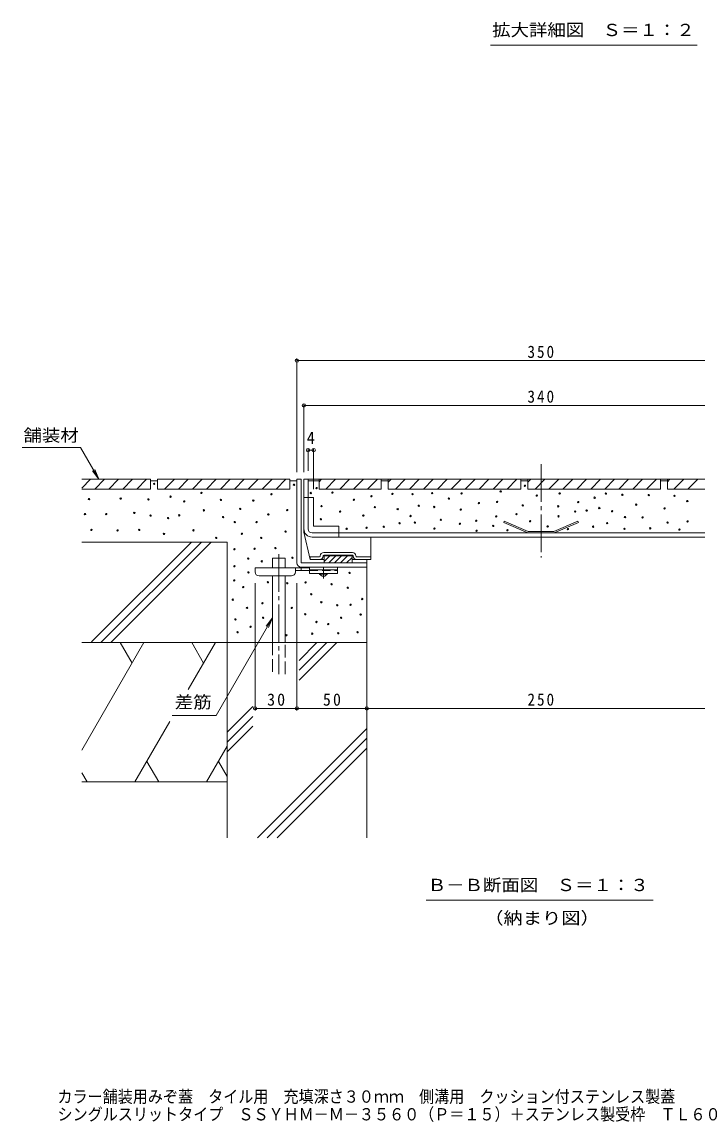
# Model space of a CAD drawing. Units: millimetres at full size, sheet at 1:3, with parts at other scales. Extents: x -1117 to 1162, y -824 to 816.
# Drawn here: x 192 to 677, y -824 to -35 of the extents above; entities that cross this region are included whole.
import ezdxf
from ezdxf.enums import TextEntityAlignment as Align

# ---------------------------------------------------------------- set-up
doc = ezdxf.new("R2010")
doc.units = ezdxf.units.MM
doc.header["$LTSCALE"] = 3
doc.header["$PDMODE"] = 32
doc.header["$PDSIZE"] = 2.4
for name, pattern in [('CHAIN1', [8, 5, -1, 1, -1]), ('CHAIN2', [12, 9, -1, 1, -1]), ('DASHED1', [1.8, 1.2, -0.6]), ('DASHED2', [3, 2, -1]), ('DASHED3', [4, 3, -1])]:
    doc.linetypes.add(name, pattern=pattern)
for name, color, linetype, lineweight in [('4-0', 7, 'CHAIN2', 9), ('4-1', 2, 'Continuous', 9), ('4-2', 3, 'Continuous', 9), ('4-3', 4, 'Continuous', 9), ('4-4', 7, 'Continuous', 9), ('4-5', 7, 'Continuous', 9), ('4-6', 6, 'Continuous', 9), ('4-C', 2, 'Continuous', 9), ('4-E', 7, 'Continuous', 9), ('D-5', 7, 'Continuous', 9)]:
    doc.layers.add(name, color=color, linetype=linetype, lineweight=lineweight)
doc.layers.add('F-5_F-5ﾚｲﾔ', color=2, linetype='Continuous')
doc.styles.add('ＭＳ ゴシック', font='')
doc.styles.get('ＭＳ ゴシック').set_extended_font_data('MS Gothic')

msp = doc.modelspace()

# ---------------------------------------------------------------- linework, layer by layer
at = {"layer": '4-0'}
msp.add_line((564.375, -352.322), (564.375, -419.104), dxfattribs=at)
at = {"layer": '4-1'}
for p, q in [((389.375, -423.119), (389.375, -363.119)), ((392.375, -423.119), (439.375, -423.119)), ((439.375, -426.119), (439.375, -423.119)), ((392.375, -426.119), (439.375, -426.119))]:
    msp.add_line(p, q, dxfattribs=at)
msp.add_lwpolyline([(392.375, -423.119), (392.375, -363.119), (389.375, -363.119)], dxfattribs=at)
msp.add_arc((392.375, -423.119), 3, 180, 270, dxfattribs=at)
at = {"layer": '4-2'}
for p, q in [((394.375, -398.619), (394.375, -363.119)), ((394.375, -363.119), (725.375, -363.119)), ((397.375, -398.619), (397.375, -363.119)), ((538.024, -393.119), (537.623, -394.035)), ((554.934, -401.619), (537.623, -394.035)), ((555.143, -400.619), (538.024, -393.119)), ((573.607, -400.619), (590.727, -393.119)), ((573.817, -401.619), (591.128, -394.035)), ((590.727, -393.119), (591.128, -394.035)), ((400.375, -401.619), (704.375, -401.619)), ((555.143, -400.619), (573.607, -400.619)), ((400.375, -404.619), (704.375, -404.619))]:
    msp.add_line(p, q, dxfattribs=at)
for radius in [6, 3]:
    msp.add_arc((400.375, -398.619), radius, 180, 270, dxfattribs=at)
at = {"layer": '4-3', "linetype": 'DASHED1'}
for p, q in [((397.375, -376.119), (394.375, -376.119)), ((419.375, -404.619), (419.375, -401.619))]:
    msp.add_line(p, q, dxfattribs=at)
at = {"layer": '4-3'}
for p, q in [((401.375, -376.119), (397.375, -376.119)), ((401.375, -376.119), (401.375, -396.619)), ((394.375, -398.619), (394.375, -401.119)), ((398.875, -420.619), (394.375, -401.119)), ((401.375, -396.619), (419.375, -396.619)), ((419.375, -401.619), (419.375, -396.619)), ((429.125, -415.619), (408.625, -415.619)), ((429.125, -417.619), (408.625, -417.619)), ((408.875, -417.619), (408.875, -423.119)), ((408.875, -417.719), (428.875, -417.719)), ((408.875, -417.819), (428.875, -417.819)), ((408.875, -417.919), (428.875, -417.919)), ((428.875, -417.619), (428.875, -423.119)), ((398.875, -420.619), (398.875, -418.619)), ((405.625, -418.619), (398.875, -418.619)), ((405.625, -420.619), (398.875, -420.619)), ((405.625, -420.619), (408.875, -420.619)), ((408.875, -418.019), (428.875, -418.019)), ((412.919, -418.119), (408.875, -422.163)), ((408.875, -418.119), (428.875, -418.119)), ((428.875, -423.119), (408.875, -423.119)), ((417.161, -418.119), (412.161, -423.119)), ((421.404, -418.119), (416.404, -423.119)), ((425.647, -418.119), (420.647, -423.119)), ((428.875, -419.133), (424.889, -423.119)), ((432.125, -418.619), (442.375, -418.619))]:
    msp.add_line(p, q, dxfattribs=at)
msp.add_lwpolyline([(428.875, -420.619), (442.375, -420.619), (442.375, -404.619)], dxfattribs=at)
for centre, radius, start, end in [((408.625, -418.119), 2.5, 90, 180), ((408.625, -418.119), 0.5, 90, 180), ((429.125, -418.119), 2.5, 0, 90), ((429.125, -418.119), 0.5, 0, 90), ((405.625, -418.119), 0.5, 270, 0), ((405.625, -418.119), 2.5, 270, 0), ((432.125, -418.119), 2.5, 180, 270), ((432.125, -418.119), 0.5, 180, 270)]:
    msp.add_arc(centre, radius, start, end, dxfattribs=at)
at = {"layer": '4-4'}
for p, q in [((389.376, -277.124), (389.376, -358.12)), ((389.376, -278.024), (739.375, -278.024)), ((394.375, -309.241), (394.375, -358.12)), ((734.375, -310.141), (394.375, -310.141)), ((397.375, -341.358), (397.375, -357.119)), ((397.375, -342.258), (401.375, -342.258)), ((401.375, -341.358), (401.375, -370.119)), ((439.375, -528.267), (439.375, -431.119)), ((359.376, -528.267), (359.376, -437.619)), ((389.375, -528.267), (389.375, -437.619)), ((359.376, -527.367), (389.375, -527.367)), ((389.375, -527.367), (439.375, -527.367)), ((439.375, -527.367), (689.375, -527.367))]:
    msp.add_line(p, q, dxfattribs=at)
for p in [(389.376, -278.024), (394.375, -310.141), (397.375, -342.258), (401.375, -342.258), (359.376, -527.367), (389.375, -527.367), (439.375, -527.367)]:
    msp.add_point(p, dxfattribs=at)
at = {"layer": '4-5'}
for p, q in [((247.41, -363.119), (244.54, -356.19)), ((371.917, -462.505), (331.531, -532.456)), ((371.917, -462.505), (367.351, -468.455)), ((371.917, -462.505), (369.047, -469.434)), ((331.531, -532.456), (299.862, -532.456)), ((482.065, -664.978), (644.678, -664.978))]:
    msp.add_line(p, q, dxfattribs=at)
msp.add_lwpolyline([(192.339, -340.35), (234.264, -340.35), (247.41, -363.119), (242.844, -357.169)], dxfattribs=at)
at = {"layer": '4-6'}
for p, q in [((339.375, -408.119), (235.175, -408.119)), ((242.244, -479.682), (313.806, -408.119)), ((248.877, -480.119), (320.877, -408.119)), ((255.948, -480.119), (327.948, -408.119)), ((339.375, -480.119), (339.375, -408.119)), ((371.917, -426.619), (371.917, -419.619)), ((439.375, -420.619), (439.375, -620.119)), ((371.917, -480.119), (371.917, -432.419)), ((380.917, -480.119), (380.917, -432.419)), ((339.375, -480.119), (235.175, -480.119)), ((279.701, -480.119), (235.175, -557.241)), ((262.654, -480.119), (271.178, -494.883)), ((331.004, -480.119), (311.513, -513.878)), ((313.956, -480.119), (322.48, -494.883)), ((439.375, -480.119), (339.375, -480.119)), ((339.375, -480.119), (339.375, -620.119)), ((390.928, -492.929), (403.738, -480.119)), ((390.928, -500), (410.809, -480.119)), ((390.928, -507.071), (417.88, -480.119)), ((339.375, -544.482), (357.809, -526.048)), ((339.375, -551.553), (357.809, -533.12)), ((298.255, -536.841), (273.269, -580.119)), ((339.375, -558.624), (357.809, -540.191)), ((361.018, -620.119), (439.375, -541.762)), ((368.089, -620.119), (439.375, -548.833)), ((339.375, -554.477), (324.571, -580.119)), ((375.16, -620.119), (439.375, -555.904)), ((281.792, -565.356), (290.316, -580.119)), ((333.094, -565.356), (339.375, -576.235)), ((235.175, -573.471), (239.014, -580.119)), ((339.375, -580.119), (235.175, -580.119))]:
    msp.add_line(p, q, dxfattribs=at)
at = {"layer": '4-6', "linetype": 'CHAIN2'}
msp.add_line((376.417, -416.834), (376.417, -502.786), dxfattribs=at)
at = {"layer": '4-6', "linetype": 'DASHED3'}
for p, q in [((371.917, -480.119), (371.917, -502.786)), ((380.917, -502.786), (380.917, -480.119))]:
    msp.add_line(p, q, dxfattribs=at)
at = {"layer": '4-6'}
msp.add_lwpolyline([(380.917, -426.619), (380.917, -419.619), (371.917, -419.619)], dxfattribs=at)
at = {"layer": '4-C', "color": 4}
for p, q in [((359.376, -429.419), (359.376, -426.619)), ((359.376, -426.619), (398.375, -426.619)), ((385.376, -432.419), (362.375, -432.419)), ((388.371, -428.619), (398.375, -428.619)), ((388.376, -429.419), (388.376, -426.619)), ((392.376, -428.619), (392.376, -426.619))]:
    msp.add_line(p, q, dxfattribs=at)
at = {"layer": '4-C', "color": 3}
for p, q in [((398.375, -426.119), (418.375, -426.119)), ((398.375, -426.119), (398.375, -430.619)), ((398.375, -428.119), (418.375, -428.119)), ((398.375, -430.619), (418.375, -430.619)), ((418.375, -426.119), (418.375, -430.619))]:
    msp.add_line(p, q, dxfattribs=at)
at = {"layer": '4-C', "color": 3, "linetype": 'DASHED2'}
msp.add_line((398.375, -428.619), (418.375, -428.619), dxfattribs=at)
at = {"layer": '4-C'}
for p, q in [((405.625, -431.119), (405.625, -430.619)), ((407.376, -432.619), (405.625, -431.119)), ((411.126, -431.119), (405.625, -431.119)), ((409.375, -432.619), (407.376, -432.619)), ((411.126, -431.119), (409.375, -432.619)), ((411.126, -431.119), (411.126, -430.619))]:
    msp.add_line(p, q, dxfattribs=at)
at = {"layer": '4-C', "color": 4, "linetype": 'CHAIN1'}
msp.add_line((408.375, -434.167), (408.375, -426.119), dxfattribs=at)
at = {"layer": '4-C', "color": 4}
for centre, start, end in [((362.375, -429.419), 180, 270), ((385.376, -429.419), 270, 0)]:
    msp.add_arc(centre, 3, start, end, dxfattribs=at)
at = {"layer": '4-E', "color": 2}
for p, q in [((235.175, -363.119), (284.376, -363.119)), ((235.175, -369.48), (241.536, -363.119)), ((284.376, -370.119), (235.175, -370.119)), ((244.536, -370.119), (251.536, -363.119)), ((254.536, -370.119), (261.536, -363.119)), ((264.536, -370.119), (271.536, -363.119)), ((274.536, -370.119), (281.536, -363.119)), ((284.376, -363.119), (284.376, -370.119)), ((284.376, -364.119), (289.376, -364.119)), ((289.376, -363.119), (289.376, -370.119)), ((289.376, -363.119), (384.376, -363.119)), ((384.376, -370.119), (289.376, -370.119)), ((294.536, -370.119), (301.536, -363.119)), ((304.536, -370.119), (311.536, -363.119)), ((314.536, -370.119), (321.536, -363.119)), ((324.536, -370.119), (331.536, -363.119)), ((334.536, -370.119), (341.536, -363.119)), ((344.536, -370.119), (351.536, -363.119)), ((354.536, -370.119), (361.536, -363.119)), ((364.536, -370.119), (371.536, -363.119)), ((374.536, -370.119), (381.536, -363.119)), ((384.376, -363.119), (384.376, -370.119)), ((384.376, -364.119), (389.376, -364.119)), ((397.375, -364.119), (405.275, -364.119)), ((405.275, -363.119), (405.275, -370.119)), ((405.275, -363.119), (449.875, -363.119)), ((405.275, -364.88), (407.036, -363.119)), ((405.275, -370.119), (449.875, -370.119)), ((410.036, -370.119), (417.036, -363.119)), ((420.036, -370.119), (427.036, -363.119)), ((430.036, -370.119), (437.036, -363.119)), ((440.036, -370.119), (447.036, -363.119)), ((449.875, -363.119), (449.875, -370.119)), ((449.875, -364.119), (454.875, -364.119)), ((454.875, -363.119), (549.875, -363.119)), ((454.875, -363.119), (454.875, -370.119)), ((454.875, -365.28), (457.036, -363.119)), ((549.875, -370.119), (454.875, -370.119)), ((460.036, -370.119), (467.036, -363.119)), ((470.036, -370.119), (477.036, -363.119)), ((480.036, -370.119), (487.036, -363.119)), ((490.036, -370.119), (497.036, -363.119)), ((500.036, -370.119), (507.036, -363.119)), ((510.036, -370.119), (517.036, -363.119)), ((520.036, -370.119), (527.036, -363.119)), ((530.036, -370.119), (537.036, -363.119)), ((540.036, -370.119), (547.036, -363.119)), ((549.875, -363.119), (549.875, -370.119)), ((549.875, -364.119), (554.875, -364.119)), ((554.875, -363.119), (554.875, -370.119)), ((554.875, -363.119), (649.875, -363.119)), ((554.875, -365.28), (557.036, -363.119)), ((554.875, -370.119), (649.875, -370.119)), ((560.036, -370.119), (567.036, -363.119)), ((570.036, -370.119), (577.036, -363.119)), ((580.036, -370.119), (587.036, -363.119)), ((590.036, -370.119), (597.036, -363.119)), ((600.036, -370.119), (607.036, -363.119)), ((610.036, -370.119), (617.036, -363.119)), ((620.036, -370.119), (627.036, -363.119)), ((630.036, -370.119), (637.036, -363.119)), ((640.036, -370.119), (647.036, -363.119)), ((649.875, -363.119), (649.875, -370.119)), ((649.875, -364.119), (654.875, -364.119)), ((654.875, -363.119), (654.875, -370.119)), ((654.875, -363.119), (699.475, -363.119)), ((654.875, -364.88), (656.636, -363.119)), ((654.875, -370.119), (699.475, -370.119)), ((659.636, -370.119), (666.636, -363.119)), ((669.636, -370.119), (676.636, -363.119))]:
    msp.add_line(p, q, dxfattribs=at)
at = {"layer": '4-E'}
for centre in [(286.968, -366.385), (387.293, -367.026), (403.483, -369.416), (552.774, -367.781), (240.36, -377.346), (263.053, -376.955), (282.942, -377.607), (298.861, -375.602), (308.569, -378.977), (320.909, -372.895), (334.857, -377.95), (358.137, -378.341), (371.121, -373.808), (399.333, -372.973), (414.832, -372.665), (430.216, -377.76), (442.787, -375.24), (457.864, -373.574), (472.276, -373.791), (486.313, -373.008), (498.314, -376.977), (507.38, -373.302), (535.425, -371.785), (561.28, -374.836), (577.674, -373.292), (602.774, -376.305), (610.857, -373.366), (622.616, -374.248), (641.539, -374.466), (659.929, -374.988), (669.188, -378.77), (322.728, -385.383), (348.747, -384.405), (382.395, -385.188), (406.993, -382.365), (420.319, -386.285), (445.224, -383.079), (461.588, -384.548), (476.674, -382.115), (487.75, -382.976), (506.791, -384.802), (519.833, -380.237), (532.875, -379.324), (551.274, -381.822), (576.692, -382.504), (588.804, -386.257), (591.021, -379.434), (597.041, -385.565), (606.106, -383.726), (615.267, -386.006), (632.61, -381.303), (652.886, -383.987), (237.483, -388.057), (252.75, -388.041), (272.834, -387.258), (284.507, -389.149), (297.027, -390.91), (305.048, -388.954), (336.422, -390.274), (344.834, -393.796), (360.485, -393.796), (368.897, -388.318), (406.601, -391.772), (436.993, -389.154), (462.959, -394.641), (470.865, -389.466), (473.929, -394.142), (492.523, -392.152), (517.941, -392.834), (532.271, -389.764), (546.668, -388.134), (556.495, -393.175), (576.862, -389.669), (611.739, -394.531), (624.527, -390.268), (637.131, -390.455), (655.02, -394.199), (669.35, -393.346), (242.055, -399.387), (260.836, -399.779), (276.356, -399.387), (294.093, -402.257), (315.221, -399.713), (349.921, -402.208), (381.221, -400.643), (425.022, -398.631), (439.255, -397.896), (451.593, -397.189), (487.917, -398.464), (506.17, -395.052), (518.112, -399.999), (530.053, -396.587), (540.289, -399.658), (569.075, -396.908), (583.619, -398.805), (601.698, -397.106), (624.086, -398.646), (642.609, -398.28), (663.549, -399.146), (331.532, -405.142), (363.81, -405.142), (344.55, -413.302), (358.983, -412.955), (373.938, -412.433), (344.56, -425.421), (354.493, -419.978), (364.191, -421.93), (386.197, -419.389), (354.663, -429.905), (427.138, -430.227), (344.483, -435.61), (350.922, -440.398), (368.609, -436.96), (382.436, -437.686), (395.549, -437.082), (414.239, -438.402), (425.816, -440.897), (343.395, -449.442), (399.681, -445.522), (436.207, -448.97), (353.612, -455.289), (364.668, -451.972), (385.653, -455.327), (406.867, -451.235), (418.292, -453.446), (427.809, -453.06), (345.32, -463.581), (365.114, -462.424), (395.383, -459.83), (403.366, -465.424), (421.035, -462.424), (435.061, -460.08), (346.794, -472.795), (356.145, -468.85), (411.859, -466.929), (419.029, -473.532), (432.83, -472.812), (381.77, -474.966), (400.376, -473.81)]:
    msp.add_circle(centre, 0.5, dxfattribs=at)
at = {"layer": 'D-5'}
msp.add_line((528.227, -51.988), (676.296, -51.988), dxfattribs=at)

# ---------------------------------------------------------------- texts
at = {"layer": '4-4', "color": 2, "style": 'ＭＳ ゴシック'}
msp.add_text('4', height=8.798, dxfattribs=at).set_placement((396.375, -340.458), align=Align.BOTTOM_LEFT)
at = {"layer": '4-4', "color": 2, "char_height": 8.798, "attachment_point": 7, "style": 'ＭＳ ゴシック'}
for s, insert in [('\\T1.27;\\W0.9;350', (554.625, -276.224)), ('\\T1.27;\\W0.9;340', (554.625, -308.341)), ('\\T1.27;\\W0.95;30', (368.001, -525.567)), ('\\T1.27;\\W0.95;50', (408, -525.567)), ('\\T1.27;\\W0.9;250', (554.625, -525.567))]:
    msp.add_mtext(s, dxfattribs=dict(at, insert=insert))
at = {"layer": '4-5', "color": 2, "style": 'ＭＳ ゴシック'}
for s, width, p in [('舗装材', 1.1, (193.416, -338.674)), ('差筋', 1.1, (301.841, -529.886)), ('Ｂ－Ｂ断面図\u3000Ｓ＝１：３', 1.1, (483.134, -661.021)), ('（納まり図）', 1.15, (523.622, -684.701))]:
    msp.add_text(s, height=8.798, dxfattribs=dict(at, width=width)).set_placement(p, align=Align.BOTTOM_LEFT)
at = {"layer": 'D-5', "color": 2, "style": 'ＭＳ ゴシック', "width": 1.1}
msp.add_text('拡大詳細図\u3000Ｓ＝１：２', height=8.798, dxfattribs=at).set_placement((529.296, -48.031), align=Align.BOTTOM_LEFT)
at = {"layer": 'F-5_F-5ﾚｲﾔ', "style": 'ＭＳ ゴシック', "width": 0.9}
for s, p in [('カラー舗装用みぞ蓋\u3000タイル用\u3000充填深さ３０ｍｍ\u3000側溝用\u3000クッション付ステンレス製蓋', (217.737, -812.7)), ('シングルスリットタイプ\u3000ＳＳＹＨＭ－Ｍ－３５６０（Ｐ＝１５）＋ステンレス製受枠\u3000ＴＬ６０', (217.812, -825.389))]:
    msp.add_text(s, height=8.798, dxfattribs=at).set_placement(p, align=Align.BOTTOM_LEFT)

doc.saveas('drawing.dxf')
